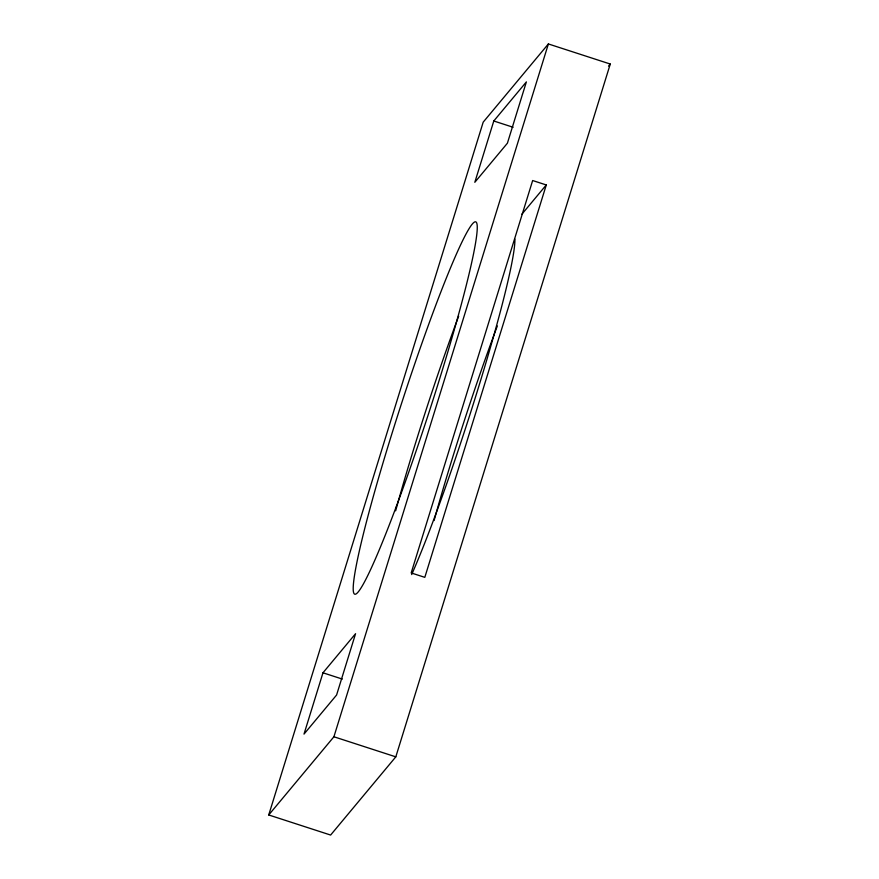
<?xml version="1.0" encoding="UTF-8"?>
<svg xmlns="http://www.w3.org/2000/svg" width="879" height="879" viewBox="0 0 879 879"><rect width="100%" height="100%" fill="white"/><g stroke="black" fill="none" stroke-linecap="round" stroke-linejoin="round"><path stroke-width="1.32" d="M268.732 814.965L483.197 122.148L548.375 43.95L610.268 64.035L395.803 756.852L330.625 835.05L268.732 814.965L333.91 736.767L548.375 43.95M322.978 672.798L304.002 734.108L336.591 695.003L355.566 633.693L322.978 672.798L342.327 679.071M493.789 120.994L474.814 182.305L507.403 143.2L526.378 81.89L493.789 120.994L513.138 127.268M546.277 184.953L424.81 577.349L411.185 572.932L532.652 180.536L546.277 184.953L521.939 214.146M608.532 66.123L610.268 64.035M333.91 736.767L395.803 756.852M434.094 520.544A195.764 14.438 -72 0 1 497.338 325.966M514.907 239.099A195.764 14.438 -72 0 1 478.626 386.936A195.764 14.438 -72 0 1 411.669 574.569M395.649 510.82A195.764 14.438 -72 0 1 458.662 316.176M396.033 507.227A195.764 14.438 -72 0 0 475.803 221.882A195.764 14.438 -72 0 0 373.751 494.888A195.764 14.438 -72 0 0 396.033 507.227"/></g></svg>
